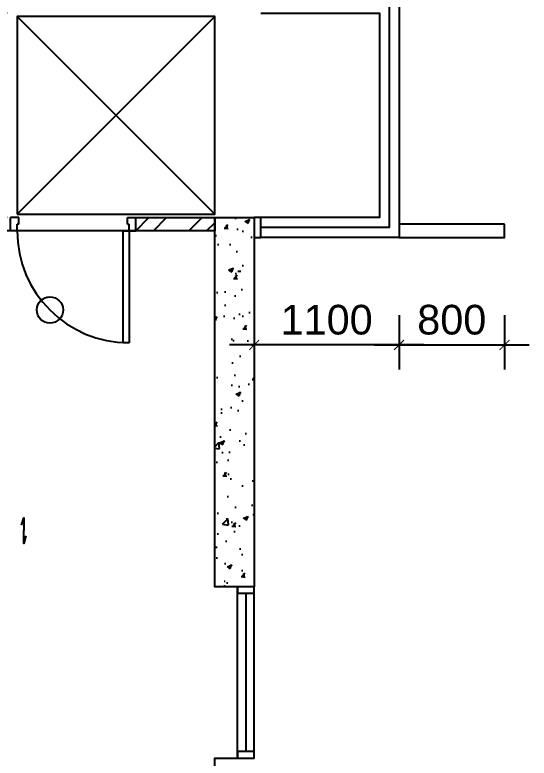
# Model space of a CAD drawing. Header units: millimetres. Extents: x 0 to 69068, y 299 to 37257.
# Drawn here: x 59782 to 63687, y 11473 to 17110 of the extents above; entities that cross this region are included whole.
import ezdxf

# ---------------------------------------------------------------- set-up
doc = ezdxf.new("R2010")
doc.units = ezdxf.units.MM
doc.layers.get('Defpoints').update_dxf_attribs({"color": 8})
for name, color, linetype in [('Architectural Features', 8, 'Continuous'), ('Door', 8, 'Continuous'), ('FSD', 8, 'Continuous'), ('GBP Dim', 8, 'Continuous'), ('hatch', 8, 'Continuous'), ('LP-Furn built-in 2', 8, 'Continuous'), ('WALL-NEW', 8, 'Continuous'), ('WALL-STRUCTURE', 8, 'Continuous'), ('WINDOW', 8, 'Continuous'), ('zzz-room mix', 8, 'Continuous')]:
    doc.layers.add(name, color=color, linetype=linetype)
doc.styles.add('BH', font='arial.ttf')
doc.dimstyles.new('200 GBP', dxfattribs={"dimscale": 1.5, "dimtxt": 150, "dimasz": 50, "dimexe": 125, "dimexo": 50, "dimgap": 50, "dimtad": 1, "dimdec": 0, "dimzin": 0, "dimdsep": 46, "dimtxsty": 'BH', "dimblk": 'ARCHTICK', "dimcen": 0.09, "dimdle": 125, "dimclrd": 9, "dimclre": 9, "dimclrt": 1, "dimadec": 0, "dimazin": 0, "dimtfac": 1, "dimtdec": 0, "dimtix": 1, "dimtmove": 2, "dimatfit": 3, "dimldrblk": 'ARCHTICK', "dimfxl": 300, "dimfxlon": 1, "dimtolj": 1, "dimtzin": 0, "dimarcsym": 0})

# ---------------------------------------------------------------- blocks, each defined once
blk = doc.blocks.new('_ArchTick')
at = {"color": 0, "const_width": 0.1}
blk.add_lwpolyline([(0.5, 0.5), (-0.5, -0.5)], dxfattribs=at)
blk = doc.blocks.new('*D292')
at = {"layer": 'Defpoints', "color": 0, "transparency": 16777216}
for p in [(61600, 15422.3), (62700, 15422.4), (61600, 14606.6)]:
    blk.add_point(p, dxfattribs=at)
at = {"layer": 'GBP Dim', "color": 9, "lineweight": -2, "transparency": 16777216}
for p, q in [((61600, 14831.6), (61600, 14419.1)), ((62700, 14831.6), (62700, 14419.1)), ((62887.5, 14606.6), (61412.5, 14606.6))]:
    blk.add_line(p, q, dxfattribs=at)
at = {"layer": 'GBP Dim', "color": 9, "lineweight": -2, "transparency": 16777216, "xscale": 75, "yscale": 75, "zscale": 75, "rotation": 180}
blk.add_blockref('_ArchTick', (61600, 14606.6), dxfattribs=at)
at = {"layer": 'GBP Dim', "color": 9, "lineweight": -2, "transparency": 16777216, "xscale": 75, "yscale": 75, "zscale": 75}
blk.add_blockref('_ArchTick', (62700, 14606.6), dxfattribs=at)
at = {"layer": 'GBP Dim', "transparency": 16777216, "insert": (62150, 14796.5), "char_height": 225, "attachment_point": 5, "style": 'BH'}
blk.add_mtext('\\A1;1100', dxfattribs=at)
blk = doc.blocks.new('*D433')
at = {"layer": 'Defpoints', "color": 0, "transparency": 16777216}
for p in [(62700, 15422.4), (63500, 15422.4), (63500, 14606.6)]:
    blk.add_point(p, dxfattribs=at)
at = {"layer": 'GBP Dim', "color": 9, "lineweight": -2, "transparency": 16777216}
for p, q in [((62700, 14831.6), (62700, 14419.1)), ((63500, 14831.6), (63500, 14419.1)), ((62512.5, 14606.6), (63687.5, 14606.6))]:
    blk.add_line(p, q, dxfattribs=at)
at = {"layer": 'GBP Dim', "color": 9, "lineweight": -2, "transparency": 16777216, "xscale": 75, "yscale": 75, "zscale": 75, "rotation": 180}
blk.add_blockref('_ArchTick', (62700, 14606.6), dxfattribs=at)
at = {"layer": 'GBP Dim', "color": 9, "lineweight": -2, "transparency": 16777216, "xscale": 75, "yscale": 75, "zscale": 75}
blk.add_blockref('_ArchTick', (63500, 14606.6), dxfattribs=at)
at = {"layer": 'GBP Dim', "transparency": 16777216, "insert": (63100, 14796.5), "char_height": 225, "attachment_point": 5, "style": 'BH'}
blk.add_mtext('\\A1;800', dxfattribs=at)
blk = doc.blocks.new('Door 850')
for p, q in [((38290.6, 34986.6), (38290.6, 35836.6)), ((38290.6, 35836.6), (38335.6, 35836.6)), ((38335.6, 35836.6), (38335.6, 34986.6)), ((38240.6, 34986.6), (38240.6, 34911.6)), ((38290.6, 34986.6), (38240.6, 34986.6)), ((38290.6, 34986.6), (38290.6, 34936.6)), ((38335.6, 34986.6), (38290.6, 34986.6)), ((39140.6, 34986.6), (39140.6, 34936.6)), ((39140.6, 34986.6), (39190.6, 34986.6)), ((39190.6, 34986.6), (39190.6, 34911.6)), ((38240.6, 34911.6), (38240.6, 34886.6)), ((38303.1, 34936.6), (38290.6, 34936.6)), ((38303.1, 34936.6), (38303.1, 34886.6)), ((39128.1, 34936.6), (39140.6, 34936.6)), ((39128.1, 34936.6), (39128.1, 34886.6)), ((39190.6, 34911.6), (39190.6, 34886.6)), ((38303.1, 34886.6), (38240.6, 34886.6)), ((39128.1, 34886.6), (39190.6, 34886.6))]:
    blk.add_line(p, q)
blk.add_arc((38290.6, 34986.6), 850, 360, 89.9977)
blk = doc.blocks.new('*D355')
at = {"layer": 'Defpoints', "color": 0, "transparency": 16777216}
for p in [(59800, 17122.4), (59650, 15572.5), (59800, 15572.5)]:
    blk.add_point(p, dxfattribs=at)
at = {"layer": 'GBP Dim', "color": 9, "lineweight": -2, "transparency": 16777216}
for p, q in [((59650, 17309.9), (59650, 15385)), ((59725, 17122.4), (59462.5, 17122.4)), ((59725, 15572.5), (59462.5, 15572.5))]:
    blk.add_line(p, q, dxfattribs=at)
at = {"layer": 'GBP Dim', "color": 9, "lineweight": -2, "transparency": 16777216, "xscale": 75, "yscale": 75, "zscale": 75}
for p, rotation in [((59650, 17122.4), 90), ((59650, 15572.5), 270)]:
    blk.add_blockref('_ArchTick', p, dxfattribs=dict(at, rotation=rotation))
at = {"layer": 'GBP Dim', "transparency": 16777216, "insert": (59460.1, 16347.5), "char_height": 225, "attachment_point": 5, "rotation": 90, "style": 'BH'}
blk.add_mtext('\\A1;1550', dxfattribs=at)

msp = doc.modelspace()

# ---------------------------------------------------------------- hatches: boundary and pattern name
at = {"layer": 'hatch'}
h = msp.add_hatch(dxfattribs=at)
h.set_pattern_fill('AR-CONC', color=256, scale=2, style=0)
h.set_pattern_definition([(50, (-578661.28, 750822.8), (364.36934, -31.87817), [38.1, -419.1]), (355, (-578661.28, 750822.8), (-70.48565, 382.11329), [30.48, -335.28]), (100.451, (-578630.9, 750820.15), (293.885, 350.23338), [32.38, -356.18]), (46.1842, (-578661.3, 750924.4), (542.15808, -84.08466), [57.15, -628.65]), (96.6356, (-578616.1, 750917.4), (474.80847, 494.8511), [48.57, -534.27]), (351.184, (-578661.3, 750924.4), (474.8092, 494.85024), [45.72, -502.92]), (21, (-578610.48, 750899), (303.22976, -204.53104), [38.1, -419.1]), (326, (-578610.48, 750899), (123.60406, 368.37593), [30.48, -335.28]), (71.4514, (-578585.2, 750881.97), (426.83298, 163.84572), [32.38, -356.18]), (37.5, (-578661.28, 750822.81), (6.177207, 169.110078), [0, -331.216, 0, -340.36, 0, -336.55]), (7.5, (-578661.28, 750822.81), (133.639325, 200.36115), [0, -194.056, 0, -323.596, 0, -128.27]), (327.5, (-578774.56, 750822.81), (271.18119, -11.457488), [0, -127, 0, -396.24, 0, -525.78]), (317.5, (-578825.36, 750822.8), (296.25836, 50.85298), [0, -165.1, 0, -263.144, 0, -373.38])])
h.paths.add_polyline_path([(61600, 12772.5), (61300, 12772.5), (61300, 15572.5), (61600, 15572.4)])
h.paths.add_polyline_path([(58625, 14572.5), (58375, 14572.5), (58375, 15572.5), (58625, 15572.5)])
h = msp.add_hatch(dxfattribs=at)
h.set_pattern_fill('ANSI32', color=256, scale=30, style=0)
h.set_pattern_definition([(45, (60700, 15472.5), (-202.06, 202.06), []), (45, (60834.7, 15472.5), (-202.06, 202.06), [])])
h.paths.add_polyline_path([(61300, 15472.5), (60700, 15472.5), (60700, 15572.5), (61300, 15572.5)])

# ---------------------------------------------------------------- linework, layer by layer
at = {"layer": 'Architectural Features', "ltscale": 10}
for p, q in [((59800, 17097.5), (61300, 15597.5)), ((59800, 15597.5), (61300, 17097.5))]:
    msp.add_line(p, q, dxfattribs=at)
msp.add_lwpolyline([(59800, 15597.5), (61300, 15597.5), (61300, 17097.5), (59800, 17097.5)], close=True, dxfattribs=at)
at = {"layer": 'FSD'}
msp.add_circle((60048.9, 14871.5), 100, dxfattribs=at)
at = {"layer": 'LP-Furn built-in 2'}
for points in [[(59832.6, 13238.4), (59849.9, 13296), (59849.9, 13198.7)], [(59867.1, 13159.1), (59849.9, 13101.5), (59849.9, 13198.7)]]:
    msp.add_lwpolyline(points, dxfattribs=at)
at = {"layer": 'WALL-NEW'}
for points in [[(61300, 15472.5), (60700, 15472.5), (60700, 15572.5), (61300, 15572.5)], [(63500, 15522.4), (62700, 15522.4), (62700, 15422.4), (63500, 15422.4)]]:
    msp.add_lwpolyline(points, close=True, dxfattribs=at)
at = {"layer": 'WALL-STRUCTURE'}
msp.add_lwpolyline([(61600, 12772.5), (61300, 12772.5), (61300, 15572.5), (61600, 15572.4)], close=True, dxfattribs=at)
at = {"layer": 'WINDOW'}
for points in [[(61650, 17272.4), (62700, 17272.4), (62700, 15422.4), (61650, 15422.4)], [(61650, 17197.4), (62625, 17197.4), (62625, 15497.4), (61650, 15497.4)], [(61650, 17122.3), (62550, 17122.3), (62550, 15572.3), (61650, 15572.3)], [(61474.2, 11522.4), (61474.2, 12722.4)], [(61536.7, 12722.4), (61536.7, 11522.5)], [(61600, 11522.5), (61600, 12722.5)]]:
    msp.add_lwpolyline(points, dxfattribs=at)
for points in [[(61600, 15572.3), (61600, 15422.4), (61650, 15422.4), (61650, 15572.3)], [(61600, 12772.5), (61474.2, 12772.4), (61474.2, 12722.5), (61600, 12722.5)], [(61600, 11522.5), (61474.2, 11522.4), (61474.2, 11472.5), (61600, 11472.5)]]:
    msp.add_lwpolyline(points, close=True, dxfattribs=at)
at = {"layer": 'zzz-room mix'}
msp.add_lwpolyline([(52600, 8597.4), (55375, 8597.4), (55375, 9472.4), (58625, 9472.4), (58625, 8597.4), (61300, 8597.4), (61300, 11472.5), (61474.2, 11472.5), (61474.2, 12772.4), (61300, 12772.5), (61300, 15472.5), (59700, 15472.5), (59700, 14772.4), (58625, 14772.4), (58625, 14272.5), (57925, 14272.5), (57925, 15472.5), (54800, 15472.5), (54800, 12772.5), (52600, 12772.5)], close=True, dxfattribs=at)

# ---------------------------------------------------------------- block references
at = {"layer": 'Door', "rotation": 180.0000416214653}
msp.add_blockref('Door 850', (98940.5, 50459.1), dxfattribs=at)

# ---------------------------------------------------------------- dimensions: what is measured, and where the dimension line sits
at = {"layer": 'GBP Dim'}
dim = msp.add_linear_dim(base=(59650, 15572.5), p1=(59800, 17122.4), p2=(59800, 15572.5), angle=90, dimstyle='200 GBP', override={"dimclrt": 256, "dimfxl": 150}, dxfattribs=at)
dim.commit()
dim.dimension.update_dxf_attribs({"geometry": '*D355', "text_midpoint": (59460.1, 16347.5)})
for base, p2, picture, middle in [((61600, 14606.6), (61600, 15422.3), '*D292', (62150, 14796.5)), ((63500, 14606.6), (63500, 15422.4), '*D433', (63100, 14796.5))]:
    dim = msp.add_linear_dim(base=base, p1=(62700, 15422.4), p2=p2, dimstyle='200 GBP', override={"dimclrt": 256, "dimfxl": 150}, dxfattribs=at)
    dim.commit()
    dim.dimension.update_dxf_attribs({"geometry": picture, "text_midpoint": middle})

doc.saveas('drawing.dxf')
